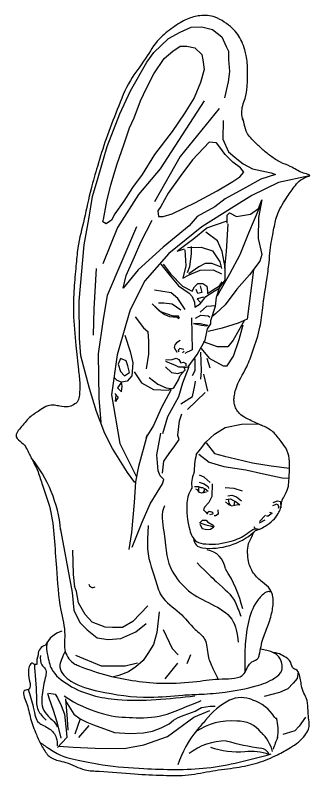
# Model space of a CAD drawing. Header units: millimetres. Extents: x -1413 to 9193, y 11663 to 17984.
# Drawn here: x 3578 to 4085, y 13979 to 15289 of the extents above; entities that cross this region are included whole.
import ezdxf

# ---------------------------------------------------------------- set-up
doc = ezdxf.new("R2010")
doc.units = ezdxf.units.MM

# ---------------------------------------------------------------- blocks, each defined once
blk = doc.blocks.new('A$C506E21BC')
for p, q in [((283, 1281.1), (301.7, 1289.3)), ((301.7, 1289.3), (320.3, 1290.2)), ((320.3, 1290.2), (338.5, 1285.7)), ((338.5, 1285.7), (354.5, 1272.9)), ((263, 1270.2), (283, 1281.1)), ((354.5, 1272.9), (362.2, 1256.1)), ((237.5, 1245.6), (263, 1270.2)), ((225.7, 1229.3), (237.5, 1245.6)), ((255.4, 1235.2), (270.1, 1248)), ((270.1, 1248), (282.8, 1256.8)), ((282.8, 1256.8), (294.6, 1256.8)), ((294.6, 1256.8), (308.3, 1253.8)), ((308.3, 1253.8), (320.1, 1242.1)), ((362.2, 1256.1), (366.3, 1247.9)), ((366.3, 1247.9), (366.3, 1233.8)), ((237.8, 1208.8), (255.4, 1235.2)), ((320.1, 1242.1), (322, 1233.3)), ((322, 1233.3), (324, 1216.6)), ((366.3, 1233.8), (367.7, 1212.9)), ((197.4, 1179.9), (225.7, 1229.3)), ((225, 1184.3), (237.8, 1208.8)), ((324, 1216.6), (318.1, 1194.1)), ((367.7, 1212.9), (365.4, 1195.2)), ((318.1, 1194.1), (307.3, 1167.7)), ((365.4, 1195.2), (359.5, 1167.9)), ((178.7, 1139.9), (197.4, 1179.9)), ((214.3, 1162.8), (225, 1184.3)), ((307.3, 1167.7), (289.7, 1140.3)), ((203.5, 1133.4), (214.3, 1162.8)), ((324, 1162.8), (248.6, 1045.3)), ((289.7, 1140.3), (269.1, 1109.9)), ((350.4, 1149.1), (282.8, 1066.9)), ((156.9, 1083.9), (178.7, 1139.9)), ((195.7, 1115.8), (203.5, 1133.4)), ((357.3, 1128.5), (356.3, 1096.2)), ((185.9, 1086.5), (195.7, 1115.8)), ((269.1, 1109.9), (238.8, 1069.8)), ((332.8, 1091.3), (304.4, 1061)), ((345.5, 1090.4), (332.8, 1091.3)), ((351.4, 1082.5), (345.5, 1090.4)), ((356.3, 1096.2), (366.1, 1074.7)), ((141.4, 1030.7), (156.9, 1083.9)), ((174.1, 1054.1), (185.9, 1086.5)), ((360.2, 1069.8), (351.4, 1082.5)), ((366.1, 1074.7), (377.9, 1064.9)), ((238.8, 1069.8), (217.2, 1035.5)), ((282.8, 1066.9), (238.8, 988.6)), ((373.9, 1057.1), (360.2, 1069.8)), ((377.9, 1064.9), (391.6, 1054.1)), ((163.3, 1017.9), (174.1, 1054.1)), ((304.4, 1061), (283.8, 1033.6)), ((386.7, 1047.3), (373.9, 1057.1)), ((391.6, 1054.1), (407.3, 1045.3)), ((217.2, 1035.5), (200.6, 1013)), ((248.6, 1045.3), (211.3, 1001.3)), ((385.7, 1031.6), (392.6, 1039.5)), ((392.6, 1039.5), (386.7, 1047.3)), ((407.3, 1045.3), (439.6, 1038.5)), ((447.4, 1035.5), (421.9, 1027.7)), ((439.6, 1038.5), (447.4, 1035.5)), ((131.8, 997.5), (141.4, 1030.7)), ((283.8, 1033.6), (262.3, 1003.2)), ((346.5, 1007.2), (373.9, 1023.8)), ((373.9, 1023.8), (385.7, 1031.6)), ((421.9, 1027.7), (397.5, 1014)), ((505.8, 1033.2), (452.3, 1021.8)), ((156.5, 989.5), (163.3, 1017.9)), ((200.6, 1013), (185.9, 989.5)), ((397.5, 1014), (360.2, 993.5)), ((452.3, 1021.8), (406.3, 999.3)), ((125.4, 958.9), (131.8, 997.5)), ((211.3, 1001.3), (175.1, 944.5)), ((262.3, 1003.2), (249.5, 980.7)), ((309.3, 987.6), (346.5, 1007.2)), ((406.3, 999.3), (375.9, 980.7)), ((150.6, 958.2), (156.5, 989.5)), ((185.9, 989.5), (170.2, 968)), ((269.1, 968), (309.3, 987.6)), ((360.2, 993.5), (342.6, 979.8)), ((418.1, 977.2), (423.9, 992)), ((423.9, 992), (418.1, 961.7)), ((249.5, 980.7), (244.6, 972.9)), ((244.6, 972.9), (245.6, 963.1)), ((342.6, 979.8), (312.2, 963.1)), ((375.9, 980.7), (320.1, 945.5)), ((420, 980.3), (400.4, 934.3)), ((404.3, 967.4), (418.1, 977.2)), ((117.2, 914.3), (125.4, 958.9)), ((149.6, 954.3), (151.1, 961.1)), ((164.3, 957.2), (155.5, 950.4)), ((170.2, 968), (164.3, 957.2)), ((215.2, 919.1), (234.8, 957.2)), ((245.6, 963.1), (253.5, 963.1)), ((253.5, 963.1), (269.1, 968)), ((312.2, 963.1), (298.5, 947.4)), ((364.2, 965.4), (368.1, 969.3)), ((364.2, 951.7), (364.2, 965.4)), ((368.1, 969.3), (379.9, 963.5)), ((379.9, 963.5), (404.3, 967.4)), ((418.1, 961.7), (417.1, 925.4)), ((155.5, 950.4), (149.6, 954.3)), ((175.1, 944.5), (149.6, 881.9)), ((207.4, 945.5), (157.4, 827)), ((298.5, 947.4), (253.5, 910.2)), ((320.1, 945.5), (263.2, 899.5)), ((306.4, 925.3), (328.9, 943.9)), ((328.9, 943.9), (364.2, 955.6)), ((365.2, 950.7), (362.2, 902.8)), ((347.5, 921.4), (327, 936.1)), ((400.4, 934.3), (385.7, 897.1)), ((204.5, 893.6), (215.2, 919.1)), ((278.9, 904.7), (306.4, 925.3)), ((355.4, 902.8), (347.5, 921.4)), ((417.1, 925.4), (423.9, 898)), ((108.6, 817.4), (117.2, 914.3)), ((253.5, 910.2), (210.3, 871.1)), ((289.7, 906.7), (277, 902.8)), ((290.7, 905.7), (292.7, 878.3)), ((295.6, 909.6), (319.1, 910.6)), ((302.5, 898.9), (302.5, 911.6)), ((319.1, 910.6), (338.7, 903.8)), ((189.8, 861.3), (204.5, 893.6)), ((263.2, 899.5), (222.1, 852.5)), ((299.5, 877.3), (302.5, 898.9)), ((338.7, 903.8), (351.4, 885.2)), ((360.3, 875.4), (355.4, 902.8)), ((362.2, 902.8), (359.3, 874.4)), ((385.7, 897.1), (368.1, 863.8)), ((423.9, 898), (420, 886.3)), ((249.6, 881.2), (263.3, 863.6)), ((253.5, 881.2), (266.2, 864.6)), ((292.7, 878.3), (287.8, 856.8)), ((326, 882.2), (315.2, 876.4)), ((337.7, 882.2), (326, 882.2)), ((352.4, 876.4), (337.7, 882.2)), ((351.4, 885.2), (354.4, 873.4)), ((420, 886.3), (402.4, 862.8)), ((137.9, 873.4), (134, 803.9)), ((210.3, 871.1), (184.9, 839.8)), ((295.6, 866.6), (299.5, 877.3)), ((315.2, 876.4), (297.6, 864.6)), ((298.5, 862.6), (317.2, 870.5)), ((317.2, 870.5), (339.7, 871.5)), ((339.7, 871.5), (354.4, 864.6)), ((360.3, 863.6), (360.3, 875.4)), ((409.2, 871.6), (398.5, 786.4)), ((184.9, 839.8), (189.8, 861.3)), ((222.1, 852.5), (196.6, 802.6)), ((263.3, 863.6), (279.9, 844)), ((266.2, 864.6), (286.8, 843.1)), ((287.8, 856.8), (298.5, 862.6)), ((368.1, 863.8), (346.6, 826.6)), ((350.5, 840.1), (360.3, 853.8)), ((360.3, 853.8), (360.3, 863.6)), ((402.4, 862.8), (380.8, 838.3)), ((279.9, 844), (298.5, 831.3)), ((286.8, 843.1), (303.4, 834.3)), ((303.4, 834.3), (307.4, 842.1)), ((307.4, 842.1), (313.2, 848)), ((313.2, 848), (322.1, 848)), ((317.2, 844), (320.1, 832.3)), ((322.1, 848), (328.9, 843.1)), ((328.9, 843.1), (329.9, 834.3)), ((338.7, 836.2), (350.5, 844)), ((341.6, 834.3), (351.4, 840.1)), ((345.6, 824.5), (350.5, 840.1)), ((350.5, 844), (355.4, 850.9)), ((157.4, 827), (149.6, 783)), ((267.2, 831.5), (238.8, 836.4)), ((279, 821.7), (267.2, 831.5)), ((298.5, 831.3), (303.4, 825.4)), ((313.2, 830.3), (310.3, 837.2)), ((320.1, 832.3), (313.2, 830.3)), ((327, 825.4), (341.6, 834.3)), ((329.9, 830.3), (338.7, 836.2)), ((329.9, 834.3), (329.9, 830.3)), ((380.8, 838.3), (360.3, 810.9)), ((109.4, 753.4), (108.6, 817.4)), ((249.6, 799.2), (234.9, 812.9)), ((254.5, 813.9), (245.7, 813.9)), ((269.2, 811.9), (254.5, 813.9)), ((291.7, 803.1), (279, 821.7)), ((303.4, 825.4), (307.4, 815.7)), ((307.4, 815.7), (308.3, 806.9)), ((308.3, 806.9), (317.2, 812.7)), ((323, 824.5), (312.3, 821.5)), ((312.3, 821.5), (317.2, 815.7)), ((317.2, 812.7), (322.1, 818.6)), ((322.1, 818.6), (327, 825.4)), ((343.6, 808.8), (345.6, 824.5)), ((134, 803.9), (133, 758.9)), ((196.6, 802.6), (189.8, 779.1)), ((246.8, 800.4), (238.6, 808.6)), ((255.4, 794.5), (246.8, 800.4)), ((283.9, 802.1), (269.2, 811.9)), ((317.2, 798.2), (328.9, 809)), ((328.9, 809), (343.6, 809.9)), ((335.8, 784.3), (343.6, 808.8)), ((360.3, 810.9), (344.6, 796.2)), ((150.2, 786.5), (141.8, 726.6)), ((205.1, 790.6), (219.9, 771.6)), ((259.4, 795.3), (249.6, 799.2)), ((265.1, 790.6), (255.4, 794.5)), ((271.1, 791.3), (259.4, 795.3)), ((271.4, 789.8), (265.1, 790.6)), ((279.9, 791.3), (271.1, 791.3)), ((277.3, 789.8), (271.4, 789.8)), ((280.8, 786.7), (277.3, 789.8)), ((281.9, 787.4), (279.9, 791.3)), ((302.5, 788.4), (303.4, 733.6)), ((309.3, 787.9), (318.7, 793.3)), ((318.7, 793.3), (331.2, 791.8)), ((331.2, 791.8), (334.3, 789.8)), ((344.6, 796.2), (337.7, 790.4)), ((398.5, 786.4), (382.8, 779.6)), ((189.8, 779.1), (174.1, 724.6)), ((305.8, 778.9), (319.9, 776.2)), ((306.4, 779.6), (318.1, 778.6)), ((318.1, 778.6), (329.9, 775.7)), ((319.9, 776.2), (328.1, 774.6)), ((328.1, 774.6), (331.2, 775.8)), ((329.9, 769.7), (335.8, 778.5)), ((335.8, 778.5), (335.8, 784.3)), ((382.8, 779.6), (355.4, 770.8)), ((393.6, 784.5), (374, 750.2)), ((384.8, 751.2), (391.6, 776.7)), ((219.9, 771.6), (227.3, 765.3)), ((227.3, 765.3), (228.3, 748.4)), ((326, 750.1), (329.9, 769.7)), ((355.4, 770.8), (330.9, 764.9)), ((111.7, 722.9), (109.4, 753.4)), ((187.8, 758.9), (196.7, 730.5)), ((228.3, 748.4), (228.3, 726.2)), ((283.1, 749.6), (276.5, 745.7)), ((312.3, 725.6), (326, 750.1)), ((347.5, 738.5), (323, 747.3)), ((374, 750.2), (365.2, 738.5)), ((375, 722.8), (384.8, 751.2)), ((273.7, 742.2), (272.6, 737.5)), ((272.6, 737.5), (277.3, 729.7)), ((276.5, 745.7), (273.7, 742.2)), ((282.3, 735.5), (280, 733.6)), ((289.4, 734), (282.3, 735.5)), ((319.1, 735.5), (332.8, 718.9)), ((365.2, 738.5), (347.5, 738.5)), ((126.7, 666.9), (111.7, 722.9)), ((141.8, 726.6), (142.8, 650.2)), ((174.1, 724.6), (164.3, 656.1)), ((196.7, 730.5), (201.6, 710.9)), ((228.3, 726.2), (224.1, 700.8)), ((280, 733.6), (279.2, 732)), ((279.2, 732), (280.8, 730.1)), ((287, 728.5), (289.8, 730.9)), ((294.9, 729.3), (290.9, 726.9)), ((299.2, 730.9), (294.9, 729.3)), ((296.6, 704.1), (312.3, 725.6)), ((303.4, 733.2), (299.2, 730.9)), ((318.1, 729.7), (319.1, 697.4)), ((364.2, 706.2), (375, 722.8)), ((180, 718.7), (176.1, 709)), ((176.1, 709), (180, 696.2)), ((189.8, 714.8), (180, 718.8)), ((192.7, 706), (189.8, 714.8)), ((201.6, 710.9), (199.6, 688.4)), ((257.4, 716), (269.2, 716.9)), ((257.4, 714), (274.1, 707.2)), ((269.2, 716.9), (276, 718.9)), ((276, 718.9), (280.9, 716.9)), ((280.9, 716.9), (283.9, 711.1)), ((283.9, 711.1), (288.8, 712)), ((288.8, 712), (292.7, 710.1)), ((292.7, 710.1), (292.7, 705.2)), ((308.3, 717.9), (308.3, 697.4)), ((328.9, 718.9), (333.8, 702.3)), ((332.8, 718.9), (357.3, 706.2)), ((180, 696.2), (186.9, 688.4)), ((195.7, 694.3), (192.7, 706)), ((203.5, 695.3), (216.3, 676.7)), ((257.4, 704.2), (268.2, 694.4)), ((274.1, 707.2), (279.9, 704.2)), ((279, 692.5), (287.8, 695.4)), ((279.9, 704.2), (284.8, 704.2)), ((282.9, 689.4), (291.7, 699.2)), ((284.8, 704.2), (291.7, 704.2)), ((297.6, 704.2), (286.8, 675.8)), ((289.7, 703.1), (296.6, 704.1)), ((291.7, 699.2), (289.7, 703.1)), ((308.3, 697.4), (303.4, 688.6)), ((319.1, 697.4), (318.1, 682.7)), ((357.3, 706.2), (364.2, 706.2)), ((174.1, 680.6), (168.7, 686.4)), ((186.9, 688.4), (195.7, 694.3)), ((199.6, 688.4), (191.8, 679.6)), ((229.4, 686), (244.2, 674.4)), ((268.2, 694.4), (279, 692.5)), ((272.1, 667.8), (279.9, 681.6)), ((279.9, 681.6), (282.9, 689.4)), ((323, 691.5), (329.9, 662.1)), ((182, 677.6), (174.1, 680.6)), ((182, 677.6), (175.1, 667.8)), ((191.8, 679.6), (182, 677.6)), ((182.9, 670.8), (182, 677.6)), ((182, 661), (182.9, 670.8)), ((216.3, 676.7), (236.8, 664.9)), ((244.2, 674.4), (259, 668.1)), ((286.8, 675.8), (279.9, 652.3)), ((304.4, 653.3), (308.3, 671.9)), ((308.3, 671.9), (309.3, 679.7)), ((139, 627.4), (126.7, 666.9)), ((164.3, 656.1), (179, 571.9)), ((170.2, 658.1), (176.1, 652.2)), ((171.2, 644.4), (172.7, 655.6)), ((175.1, 667.8), (182, 661)), ((236.8, 664.9), (262.3, 663.9)), ((266.6, 664.1), (250.9, 634.2)), ((259, 668.1), (267.4, 667)), ((262.3, 663.9), (272.1, 667.8)), ((326, 660.2), (295.6, 630.8)), ((142.8, 650.2), (146.1, 608.3)), ((176.1, 652.2), (171.2, 644.4)), ((279.9, 652.3), (261.3, 618.1)), ((283.9, 640.6), (304.4, 653.3)), ((250.9, 634.2), (236.7, 603)), ((153.1, 589.2), (139, 627.4)), ((261.3, 618.1), (252.5, 588.7)), ((281.9, 611.2), (285.8, 623)), ((236.7, 603), (223.9, 581.6)), ((279, 586.7), (281.9, 611.2)), ((360.5, 599.7), (388.9, 605.2)), ((388.9, 605.2), (417.1, 606.2)), ((417.1, 606.2), (423.4, 603.4)), ((242.7, 552.6), (249.6, 590.1)), ((342.2, 588.3), (360.5, 599.7)), ((166.3, 563.2), (153.1, 589.2)), ((225.9, 586.8), (211.3, 532.5)), ((273.7, 568.2), (281, 578.8)), ((281, 578.8), (279.1, 586.1)), ((326.9, 574.4), (342.2, 588.3)), ((179, 571.9), (207.9, 514.9)), ((263.8, 555.1), (273.7, 568.2)), ((317.8, 562.4), (326.9, 574.4)), ((327.6, 573.3), (342.2, 554.8)), ((180.9, 540.5), (166.3, 563.2)), ((244.9, 525.2), (242.7, 552.6)), ((254.7, 541.6), (263.8, 555.1)), ((310.7, 552.9), (317.8, 562.4)), ((315.2, 553.7), (333.1, 540.2)), ((342.2, 554.8), (359.4, 550)), ((192.3, 522.3), (180.9, 540.5)), ((252.5, 521.2), (254.7, 541.6)), ((333.1, 540.2), (358.3, 532.5)), ((359.4, 550), (379, 545.7)), ((379, 545.7), (407.5, 538.7)), ((407.5, 538.7), (439.9, 533.6)), ((211.3, 532.5), (206.2, 505.9)), ((248.5, 516.1), (244.9, 525.2)), ((358.3, 532.5), (396.2, 526.7)), ((396.2, 526.7), (426.4, 520.1)), ((439.9, 533.6), (471.5, 529.6)), ((204.6, 504.6), (192.3, 522.3)), ((254.7, 510.3), (248.5, 516.1)), ((324.4, 514.3), (316.3, 517.6)), ((334.6, 504.8), (324.4, 514.3)), ((426.4, 520.1), (458.9, 513.2)), ((458.9, 513.2), (470.6, 512.5)), ((206.2, 505.9), (203.7, 470.2)), ((243, 487.7), (252.2, 502.3)), ((252.2, 502.3), (254.7, 510.3)), ((323.3, 502.7), (316, 504.8)), ((330.9, 497.2), (323.3, 502.7)), ((337.8, 502.3), (337.5, 480.8)), ((231, 468), (243, 487.7)), ((310.5, 497.2), (307.9, 497.2)), ((312.7, 492.1), (310.1, 493.5)), ((314.9, 497.2), (310.5, 497.2)), ((316, 487.7), (312.7, 492.1)), ((314.5, 493.2), (314.3, 489.9)), ((314.9, 497.2), (314.5, 493.2)), ((318.9, 495.7), (314.9, 497.2)), ((320.3, 486.6), (316, 487.7)), ((322.2, 495.7), (318.9, 495.7)), ((328.4, 488.1), (320.3, 486.6)), ((324.4, 490.3), (321.5, 486.8)), ((326.2, 493.2), (322.2, 495.7)), ((324.2, 494.5), (324.4, 490.3)), ((330.9, 489.2), (326.2, 493.2)), ((330.9, 497.2), (332, 494.3)), ((360.4, 496.1), (375.4, 495.4)), ((375.4, 495.4), (390, 490.6)), ((337.5, 480.8), (332.4, 470.6)), ((361.9, 475.7), (369.9, 476.8)), ((364.8, 481.9), (372.1, 483)), ((365.9, 476.2), (366.3, 472.8)), ((366.3, 472.8), (367, 469.5)), ((369.9, 476.8), (374.7, 473.9)), ((372.1, 483), (379.8, 480.4)), ((374.7, 473.9), (379.4, 471.3)), ((377, 472.6), (375.8, 469.1)), ((379.8, 480.4), (388.5, 473.1)), ((443.3, 470.2), (450.8, 473.5)), ((450.8, 473.5), (455.6, 472.3)), ((455.6, 472.3), (456.5, 461.5)), ((203.7, 470.2), (199.3, 418.9)), ((217.2, 436.7), (231, 468)), ((325.1, 462.2), (323.3, 457.5)), ((332.4, 470.6), (325.1, 462.2)), ((360.8, 471.7), (366.3, 466.9)), ((366.3, 466.9), (372.1, 464.8)), ((367, 469.5), (369.2, 465.9)), ((372.1, 464.8), (382.3, 466.9)), ((375.8, 469.1), (375.2, 465.4)), ((379.4, 471.3), (386, 466.6)), ((382.3, 466.9), (385.7, 466.8)), ((442.7, 465.4), (450.2, 467.9)), ((450.2, 467.9), (452.9, 463.1)), ((452.9, 463.1), (451.7, 460)), ((323.3, 457.5), (326.9, 453.5)), ((326.9, 453.5), (330.2, 450.6)), ((330.2, 453.1), (333.1, 455.3)), ((333.1, 455.3), (338.6, 453.5)), ((333.2, 450.5), (335.1, 450)), ((339.3, 450.6), (336.4, 449.5)), ((338.6, 453.5), (339.3, 450.6)), ((341.3, 447.8), (344.6, 448.2)), ((348.4, 450.6), (343.7, 447.6)), ((347.7, 457.8), (348.4, 450.6)), ((429.8, 448.4), (419.6, 437.8)), ((434.8, 447.1), (431.5, 446.9)), ((441.3, 451.9), (434.8, 447.1)), ((436.7, 453.6), (441.3, 451.9)), ((200.4, 393.7), (217.2, 436.7)), ((316.2, 434.7), (321.2, 439.7)), ((316.6, 435.2), (327.1, 432)), ((316.6, 432.9), (320.7, 425.6)), ((321.2, 439.7), (327.5, 439.7)), ((327.5, 439.7), (330.3, 437)), ((330.3, 437), (339.8, 431.1)), ((429, 440.1), (418.8, 434.9)), ((76.4, 426.6), (96.9, 315.6)), ((320.6, 425.8), (328.9, 423.8)), ((327.1, 432), (334.4, 430.2)), ((328.9, 423.8), (335.3, 424.3)), ((334.4, 430.2), (340.7, 428.4)), ((335.3, 424.3), (340.7, 428.4)), ((339.8, 431.1), (340.7, 428.4)), ((409.6, 429.2), (412.1, 424.9)), ((412.1, 424.9), (419.1, 424.4)), ((199.3, 418.9), (194.5, 389.7)), ((97.6, 388.5), (98.3, 346.2)), ((98.3, 346.2), (101, 325.1)), ((96.9, 315.6), (99.6, 284.9)), ((104.4, 316.9), (100.8, 326.4)), ((107.8, 297.8), (104.4, 316.9)), ((119.4, 277.4), (107.8, 297.8)), ((227.1, 292.4), (201.2, 265.1)), ((99.6, 284.9), (109.8, 263.8)), ((131, 264.5), (119.4, 277.4)), ((246.9, 282.2), (242.8, 246.7)), ((109.8, 263.8), (122.8, 250.8)), ((153.5, 255.6), (131, 264.5)), ((201.2, 265.1), (183.5, 254.9)), ((122.8, 250.8), (139.8, 237.2)), ((166.4, 254.9), (153.5, 255.6)), ((183.5, 254.9), (166.4, 254.9)), ((206.7, 247.4), (224.4, 261.7)), ((253.7, 251.5), (269.4, 218.8)), ((139.8, 237.2), (158.9, 234.5)), ((180.8, 235.8), (206.7, 247.4)), ((242.8, 246.7), (236.7, 225.6)), ((158.9, 234.5), (180.8, 235.8)), ((236.7, 225.6), (227.1, 210)), ((227.1, 210), (218.9, 198.4)), ((269.4, 218.8), (279.6, 207.9)), ((102.3, 207.2), (146.7, 188.8)), ((218.9, 198.4), (206.7, 187.5)), ((300.8, 207.9), (294.6, 192.2)), ((146.7, 188.8), (188.3, 188.8)), ((188.3, 188.8), (209.4, 194.3)), ((206.7, 187.5), (193.7, 178.6)), ((278.3, 193.6), (256.4, 166.3)), ((177.3, 172.5), (168.2, 169.9)), ((193.7, 178.6), (177.3, 172.5)), ((486.4, 178.4), (484.6, 167.4)), ((477.6, 159.2), (468.3, 149.3)), ((484.6, 167.4), (477.6, 159.2)), ((468.3, 149.3), (454.3, 142.9)), ((54.3, 141.8), (56.6, 133.6)), ((56.6, 141.8), (67.7, 140)), ((56.6, 133.6), (64.2, 112.7)), ((67.7, 140), (71.8, 133.6)), ((71.8, 133.6), (77.6, 120.8)), ((85.2, 131.9), (88.1, 97)), ((454.3, 142.9), (427.5, 136)), ((77.6, 120.8), (83.4, 105.7)), ((85.5, 128.4), (99.7, 105.7)), ((319.8, 117.3), (334.9, 119.7)), ((334.9, 119.7), (343.1, 119.7)), ((64.2, 112.7), (70.6, 92.3)), ((83.4, 105.7), (86.9, 73.1)), ((99.7, 105.7), (110.8, 97.6)), ((290.1, 104), (308.7, 110.9)), ((306.4, 100.5), (333.8, 112.1)), ((308.7, 110.9), (319.8, 117.3)), ((70.6, 92.3), (77, 64.4)), ((88.1, 97), (89.2, 78.4)), ((110.8, 97.6), (101.5, 71.4)), ((110.8, 97.6), (121.8, 91.8)), ((121.8, 91.8), (133.5, 87.1)), ((261, 67.3), (306.4, 100.5)), ((263.9, 88.8), (271.5, 95.2)), ((271.5, 95.2), (279.6, 99.9)), ((279.6, 99.9), (290.1, 104)), ((499.1, 100.5), (488.1, 84.8)), ((125.3, 85.9), (107.9, 65.6)), ((133.5, 87.1), (169.6, 74.3)), ((235.4, 76.6), (249.9, 82.4)), ((249.9, 82.4), (263.9, 88.8)), ((488.1, 84.8), (480.5, 77.2)), ((87.5, 65.6), (71.8, 48.1)), ((86.9, 73.1), (87.5, 65.6)), ((169.6, 74.3), (196.4, 72.6)), ((196.4, 72.6), (219.7, 73.7)), ((219.7, 73.7), (235.4, 76.6)), ((220.2, 52.8), (261, 67.3)), ((465.4, 72.6), (460.1, 70.8)), ((480.5, 77.2), (465.4, 72.6)), ((186.5, 46.4), (220.2, 52.8)), ((74, 50.6), (98.6, 48.7)), ((98.6, 48.7), (136.4, 47)), ((136.4, 47), (186.5, 46.4))]:
    blk.add_line(p, q)
for centre, radius, start, end in [((447.7, 519.6), 141, 166.2653, 179.312), ((-153.1, 401.8), 231.1, 5.4394, 39.0531), ((350.6, 501.7), 48, 155.9243, 188.464), ((334.5, 507.2), 115.8, 263.4163, 310.7395), ((323.3, 409.5), 17.5, 184.3273, 263.6799), ((322.5, 350.8), 38.8, 8.3587, 79.7081), ((171.4, 234), 225.6, 13.5715, 32.8564), ((132.6, 331.3), 7.26, 191.2578, 301.5145), ((91.9, 205.5), 45.2, 106.7177, 154.9451), ((55.6, 207.7), 17.6, 105.6194, 178.9455), ((75.6, 194.4), 39.9, 160.1237, 184.333), ((388.5, 87.7), 46.6, 65.6764, 116.0074), ((424.8, 19.3), 124, 117.1927, 142.2179), ((386.1, 63.6), 69.9, 31.7868, 72.0177), ((370.1, -12.8), 106.8, 84.4828, 124.5931), ((759.8, -295.6), 583.4, 137.9301, 140.1993), ((382.6, 41.9), 51.6, 38.8302, 92.5504), ((448.7, 102.4), 3.72, 211.7868, 275.1174), ((364.4, 77.4), 87.3, 351.808, 14.1182), ((447.8, -35.6), 177.2, 140.1993, 162.2296), ((372.6, 23), 71.8, 14.6094, 45.5645), ((629.6, -12.1), 195, 156.3896, 162.9042), ((363.1, -46.3), 106.1, 90.4216, 127.6677), ((497.7, 547.4), 506.1, 254.479, 261.4247), ((384.3, 199.3), 158.5, 251.8584, 273.6258), ((404.5, -51), 92.6, 70.0095, 96.3138), ((420.3, 30.1), 17, 20.7221, 85.492)]:
    blk.add_arc(centre, radius, start, end)
for points, start_tangent in [([(390.8, 1129.1), (389.1, 1141.7), (390.8, 1154.3), (394.9, 1166.8), (398.3, 1186.9), (399.1, 1214.5), (396.6, 1240.5), (394.1, 1250.5), (389.1, 1264.8), (373.2, 1287.4), (358.9, 1298.3), (343, 1306.6), (317, 1309.1), (295.2, 1303.3), (270.9, 1289), (246.7, 1269), (223.2, 1235.5), (197.2, 1197.8), (174.6, 1147.6), (155.3, 1097.3), (140.3, 1049.6), (129.4, 1011.1), (117.6, 959.2), (106.7, 909), (103.4, 878), (100, 839.7), (99.1, 797), (103.3, 740.9), (107.5, 699.1), (110, 674.8), (109.2, 655.5), (106.7, 645.5), (99.1, 638.8), (89.9, 635.4), (75.7, 636.3), (66.5, 637.9), (54.7, 637.1), (43, 630.4), (25.4, 618.7), (9.5, 601.1), (0.3, 583.5), (10.3, 573.5), (22.9, 554.2), (38, 523.2), (45.5, 500.1), (58.9, 459), (65.6, 409.7), (69.8, 357.7), (77.3, 284.9), (84, 242.2), (84.9, 213.8), (101.6, 192), (109.2, 188.6), (158.6, 172.3), (206.4, 163), (254.1, 158.9), (311.9, 162.2), (355.5, 166.4), (393.2, 175.6), (399.1, 186.5), (406.6, 195.7), (417.5, 202.4), (419.2, 207.4), (425.9, 236.7), (435.1, 261), (441.8, 285.3), (442.6, 307.9), (437.6, 321.3), (425, 333), (409.1, 348.9), (400.7, 369), (399.1, 384.1), (400.8, 399.6), (407.5, 413.9), (410.9, 420.5), (420.1, 424.7), (429.3, 429.8), (442.7, 439.8), (451.9, 451.5), (456.1, 459.9), (457.8, 470.8), (462, 480.8), (468.7, 495.1), (470.4, 508.4), (471.2, 521.8), (471.2, 541.1), (467, 560.4), (456.9, 575.4), (442.7, 592.2), (425.9, 602.2), (410.9, 608.9), (400, 613.9), (392.4, 618.1), (383.2, 625.9), (378.5, 633.8), (376.2, 641.5), (375.6, 648.3), (376.4, 655.1), (378.6, 665.2), (397.6, 704.2), (408.4, 731.8), (420.3, 772.3), (425.2, 805.9), (432.1, 854.2), (436.1, 883.8), (438.1, 905.5), (444, 940.1), (449.9, 964.8), (465.7, 994.4), (479.5, 1014.1), (502.3, 1031.9), (506.2, 1033.9), (503.3, 1035.8), (493.4, 1038.8), (472.6, 1049.6), (455.8, 1056.6), (439, 1067.4), (424.2, 1079.3), (410.4, 1092.6), (396.6, 1110.4), (392.6, 1126.2), (390.7, 1133.1)], (0.022591, -0.999745)), ([(35.8, 191.8), (31, 191.8), (28.7, 193.6), (22.9, 187.7), (21.7, 183.1), (23.4, 162.7), (22.3, 148.8), (15.3, 146.4), (17.6, 126.1), (25.2, 98.2), (35.1, 70.8), (43.8, 51.6), (49.6, 42.3), (55.5, 34.7), (72.4, 26), (85.7, 22.5), (118.9, 9.7), (143.4, 7.4), (204.5, 2.7), (254, 0.4), (297.1, 1), (339, 8), (379.8, 13.8), (417, 21.9), (450.8, 35.9), (472.9, 48.1), (498, 69.1), (503.8, 80.1), (505.5, 89.4), (503.8, 102.8), (503.2, 115.6), (500.3, 133.6), (495, 144.7), (492.7, 151.7), (488.6, 173.2), (482.2, 182.5), (478.2, 184.2), (473.5, 194.7), (461.9, 205.2), (451.4, 210.4), (443.1, 211.8)], (-0.998578, 0.053317)), ([(42.1, 206.9), (44.4, 190.6), (50.2, 183.7), (49.1, 162.7), (46.2, 147), (46.2, 116.2), (56, 101.6), (67.7, 90), (71.2, 83.6)], (-0.225375, 0.974272))]:
    blk.add_spline(points, degree=3, dxfattribs=dict(start_tangent=start_tangent))
for points, knots in [([(303, 495), (298.9, 488.6), (295.8, 480.7), (292.9, 460.4), (295.6, 430.5), (307.1, 401.7), (336.9, 396.9), (366.7, 401.2), (394.8, 412.7), (407.5, 424.9), (415.2, 425.2), (417.3, 424.4), (418.1, 424.1)], [33.139605, 33.139605, 33.139605, 33.139605, 63.40332, 129.209422, 335.478947, 439.337305, 515.447906, 718.732216, 855.330787, 927.15805, 945.516007, 957.280819, 957.280819, 957.280819, 957.280819]), ([(256.1, 464.5), (249.4, 452.9), (259.9, 389.6), (259.2, 361.1), (296.7, 314.3), (335.8, 296.6), (377.3, 273.5), (381.1, 244), (382.9, 229.6)], [125.203386, 125.203386, 125.203386, 125.203386, 251.718584, 569.650756, 769.855606, 979.790565, 1177.735914, 1365.845574, 1365.845574, 1365.845574, 1365.845574]), ([(227.9, 430.8), (227.4, 420.4), (223.6, 378.2), (238, 350.9), (248.5, 303.1), (283.7, 283.1), (303.4, 254.6), (329.9, 235.4), (328.6, 207.5), (338.9, 185.4), (345.2, 172.2), (348.1, 166)], [119.658912, 119.658912, 119.658912, 119.658912, 219.226781, 509.36378, 648.733445, 844.731729, 1024.645447, 1129.713286, 1263.50777, 1371.051773, 1463.997163, 1463.997163, 1463.997163, 1463.997163]), ([(312.2, 366.2), (329.2, 349.6), (357.1, 321.8), (374.6, 310.3), (384.2, 283.2), (387.4, 274.3)], [97.632464, 97.632464, 97.632464, 97.632464, 208.524317, 456.178014, 578.189526, 578.189526, 578.189526, 578.189526]), ([(440.4, 316), (438.1, 316.6), (432.1, 317.9), (422, 308.9), (407.2, 290.9), (397.8, 257), (393.8, 216.8), (394.1, 190.1), (394.2, 177)], [47.448863, 47.448863, 47.448863, 47.448863, 78.454809, 129.450421, 213.603212, 405.470346, 590.326653, 770.44839, 770.44839, 770.44839, 770.44839]), ([(53.5, 229.4), (51.9, 219.7), (56.3, 200.5), (58.9, 179.6), (104.3, 142.6), (189.6, 124), (263.6, 132.2), (308.4, 137.1)], [130.42358, 130.42358, 130.42358, 130.42358, 175.833647, 304.559743, 487.491511, 886.745073, 1497.658684, 1497.658684, 1497.658684, 1497.658684]), ([(84.8, 214.2), (76.6, 198.2), (72.5, 179.1), (101.7, 155.3), (153.5, 141.8), (220.2, 131.4), (278.9, 138.7), (322.3, 139.9), (364.8, 143.7), (408.3, 151.5), (441.1, 163.4), (459.6, 178.3), (458.4, 194.6), (452.8, 207.1), (441.6, 212.7), (431.8, 215.9), (425, 217.1), (421.3, 217.8)], [100.735376, 100.735376, 100.735376, 100.735376, 163.796372, 293.829977, 525.052847, 931.338892, 1190.510216, 1335.489051, 1525.908396, 1775.420528, 1932.953942, 2013.411671, 2068.53275, 2142.515047, 2190.405721, 2234.015823, 2285.166236, 2285.166236, 2285.166236, 2285.166236]), ([(31.7, 191.6), (32.6, 176.9), (36.1, 136), (34.4, 113.2), (46.4, 101), (52, 95.2)], [128.898442, 128.898442, 128.898442, 128.898442, 286.993239, 401.985867, 504.071935, 504.071935, 504.071935, 504.071935]), ([(20.9, 148.1), (23.6, 139.6), (33.3, 109.5), (33.2, 90.7), (58.4, 82.5), (70.6, 67.3), (71, 55.8), (71.2, 51)], [89.831329, 89.831329, 89.831329, 89.831329, 178.477848, 307.860904, 403.141709, 494.030672, 558.279358, 558.279358, 558.279358, 558.279358]), ([(82.8, 137.1), (104.4, 122.3), (156, 102), (190, 100.1), (243.3, 98.3), (283.2, 114.5), (307.2, 124.1), (319.2, 129)], [147.754483, 147.754483, 147.754483, 147.754483, 331.890899, 586.804052, 823.788499, 1000.322874, 1178.028225, 1178.028225, 1178.028225, 1178.028225]), ([(40.6, 57.9), (44.9, 54.4), (76.4, 32.7), (97.5, 29), (158.3, 15.4), (231.9, 11.1), (331.4, 8), (403.2, 27.2), (439.7, 37.1)], [67.28207, 67.28207, 67.28207, 67.28207, 120.0106, 347.59609, 567.093592, 892.751491, 1389.930899, 1906.665041, 1906.665041, 1906.665041, 1906.665041])]:
    blk.add_open_spline(points, degree=3, knots=knots)

msp = doc.modelspace()

# ---------------------------------------------------------------- block references
msp.add_blockref('A$C506E21BC', (3579, 13979.1))

doc.saveas('drawing.dxf')
